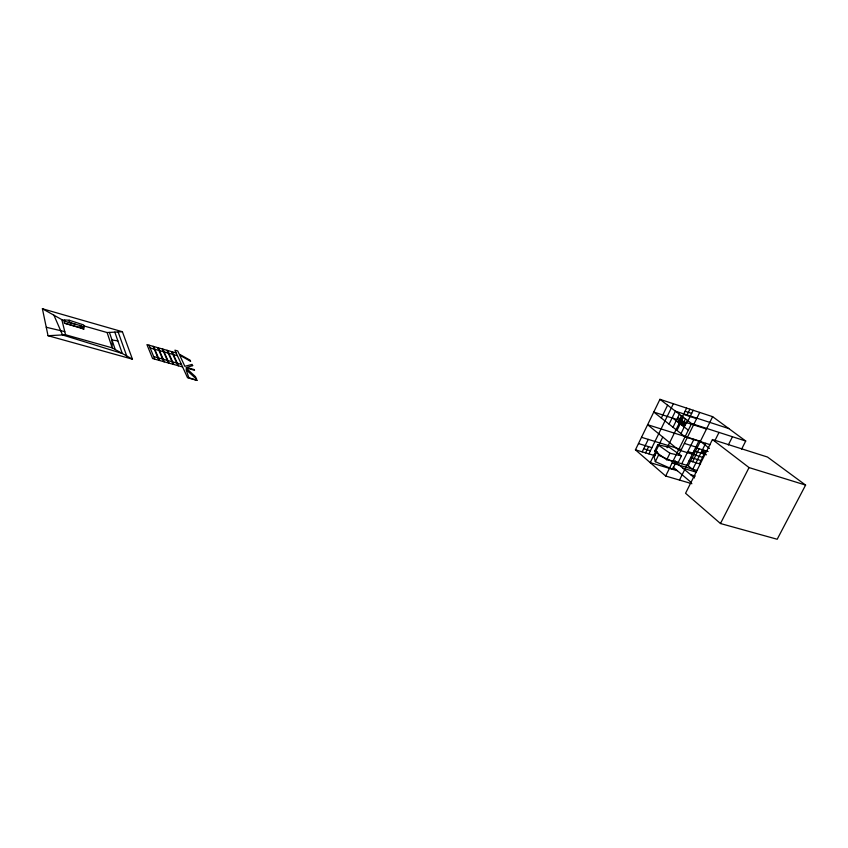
<?xml version="1.0" encoding="UTF-8"?>
<svg xmlns="http://www.w3.org/2000/svg" width="848" height="848" viewBox="0 0 848 848"><rect width="100%" height="100%" fill="white"/><g stroke="black" fill="none" stroke-linecap="round" stroke-linejoin="round"><path stroke-width="1.27" d="M691.904 483.71L665.659 476.025L635.438 449.832L659.945 399.323L712.638 416.675L745.721 441.024L741.587 449.186M642.18 451.857L648.264 439.381M661.345 418.032L667.599 405.196M645.54 452.874L648.572 446.652M648.89 453.881L673.376 403.754M654.677 451.147L657.825 444.702L669.326 447.331L681.463 455.832L678.273 462.277L666.729 459.754L654.677 451.147L657.232 451.708M662.754 437.049L650.225 462.648L677.329 470.704M669.072 424.148L675.421 411.185L728.835 428.59M656.765 451.73L654.158 457.051L655.334 461.662L672.559 469.283L675.761 462.817L675.029 460.506M655.334 461.662L658.504 455.196L657.9 452.927M673.005 427.254L679.396 414.227M678.188 422.304L681.4 415.764M667.132 447.776L686.636 408.111M676.98 430.402L683.414 417.301M681.198 424.647L682.81 421.361M682.513 423.396L683.318 421.753M686.838 415.467L689.922 409.192M682.205 425.431L685.449 418.859M666.729 459.754L669.941 453.256L681.463 455.832M683.223 426.215L684.834 422.929M680.997 433.572L687.484 420.417M687.039 422.77L693.198 410.273M665.659 476.025L691.586 423.565L659.945 399.323M678.58 455.143L699.717 412.425M681.76 463.782L693.918 439.296M679.492 480.074L698.869 441.14M696.134 472.272L688.216 465.732L712.638 416.675M692.572 461.725L699.049 448.74M692.763 469.22L705.706 443.292M702.536 453.574L704.158 450.33M699.388 463.803L705.865 450.86M712.447 439.54L685.566 493.271L720.471 523.523L777.192 539.254L805.6 485.088L767.493 457.04L712.447 439.54L749.049 467.577L805.6 485.088M714.875 440.695L719.019 432.406M728.315 444.967L732.46 436.741M720.471 523.523L749.049 467.577M48.029 335.713L65.55 334.78L112.212 347.85L132.436 359.17L122.388 331.727L42.4 308.746L48.029 335.713L132.436 359.17M83.888 325.918L107.113 332.543L122.388 331.727M82.192 326.597L84.196 326.968L83.602 324.911L69.218 320.237L64.49 319.919L64.84 321.318M68.296 322.261L75.218 324.159M117.883 340.885L112.01 340.027L112.212 347.85L107.113 332.543M46.269 327.264L64.787 331.642M79.818 325.42L63.95 321.074L64.48 323.205L83.857 329.045L83.316 327.158L79.818 325.42L80.443 327.635L83.857 329.045M64.48 323.205L80.443 327.635M182.596 366.951L152.598 358.534L146.927 344.585L176.172 352.927M153.668 356.542L157.887 357.792M158.428 357.877L162.625 359.128M163.176 359.213L167.353 360.453M167.904 360.548L172.07 361.778M172.61 361.873L176.766 363.103M177.296 363.188L181.44 364.417M150.138 347.924L154.283 349.164M154.824 349.249L158.947 350.489M159.488 350.574L163.6 351.814M164.141 351.899L168.243 353.128M168.773 353.213L172.865 354.443M173.395 354.528L177.465 355.747M42.4 308.746L61.83 319.632L64.607 320.417M690.611 474.647L695.381 476.067M672.093 463.019L697.289 470.587M682.863 468.17L695.89 472.071M635.438 449.832L654.921 455.694M688.216 465.732L675.273 461.831L694.544 477.943M689.138 460.687L700.512 464.142M643.696 448.751L650.405 450.776M690.76 457.443L700.999 460.57M638.47 443.568L651.921 447.67M702.621 457.337L678.559 449.938L647.628 424.71L700.363 441.331L709.469 448.433M693.993 450.935L706.501 454.804M641.512 437.303L681.336 449.578M687.823 451.571L694.279 453.563M684.378 443.419L697.321 447.458M695.614 447.67L708.122 451.56M701.646 451.422L705.048 452.482M80.804 325.908L84.196 326.968M710.232 444.723L685.057 436.784L653.766 412.054L706.49 429.035M691.586 423.565L745.721 441.024M683.541 414.386L696.632 418.658M685.089 411.259L691.65 413.4M658.504 455.196L675.761 462.817M657.825 444.702L669.941 453.256M677.796 417.492L685.852 423.714M682.407 422.187L683.424 422.972M680.997 422.219L685.046 425.357M672.241 417.672L688.322 430.18M673.153 467.174L691.162 482.406M172.155 351.782L178.472 365.795M171.593 351.623L177.9 365.636M167.554 350.468L173.766 364.47M166.992 350.309L173.183 364.311M162.943 349.153L169.028 363.145M53.912 315.191L62.529 334.939L122.292 353.489L114.819 332.13M162.381 348.994L168.455 362.986M158.322 347.839L164.289 361.82M157.749 347.669L163.706 361.651M153.668 346.514L159.519 360.474M153.106 346.344L158.936 360.315M149.015 345.178L154.739 359.139M118.126 331.96L126.702 355.959M109.434 332.427L115.222 349.535M69.218 320.237L69.801 322.463M61.83 319.632L65.55 334.78M192.666 365.615L186.708 367.481L194.224 369.59L194.563 370.3L185.956 367.894L195.422 376.639L196.662 379.247L186.094 369.696L188.86 377.763L197.224 380.423L187.546 377.742L174.911 350.16L177.741 350.966L179.172 354.061L190.058 360.167L190.62 361.333L179.681 355.174L184.843 366.304L192.093 364.407L192.666 365.615"/></g></svg>
